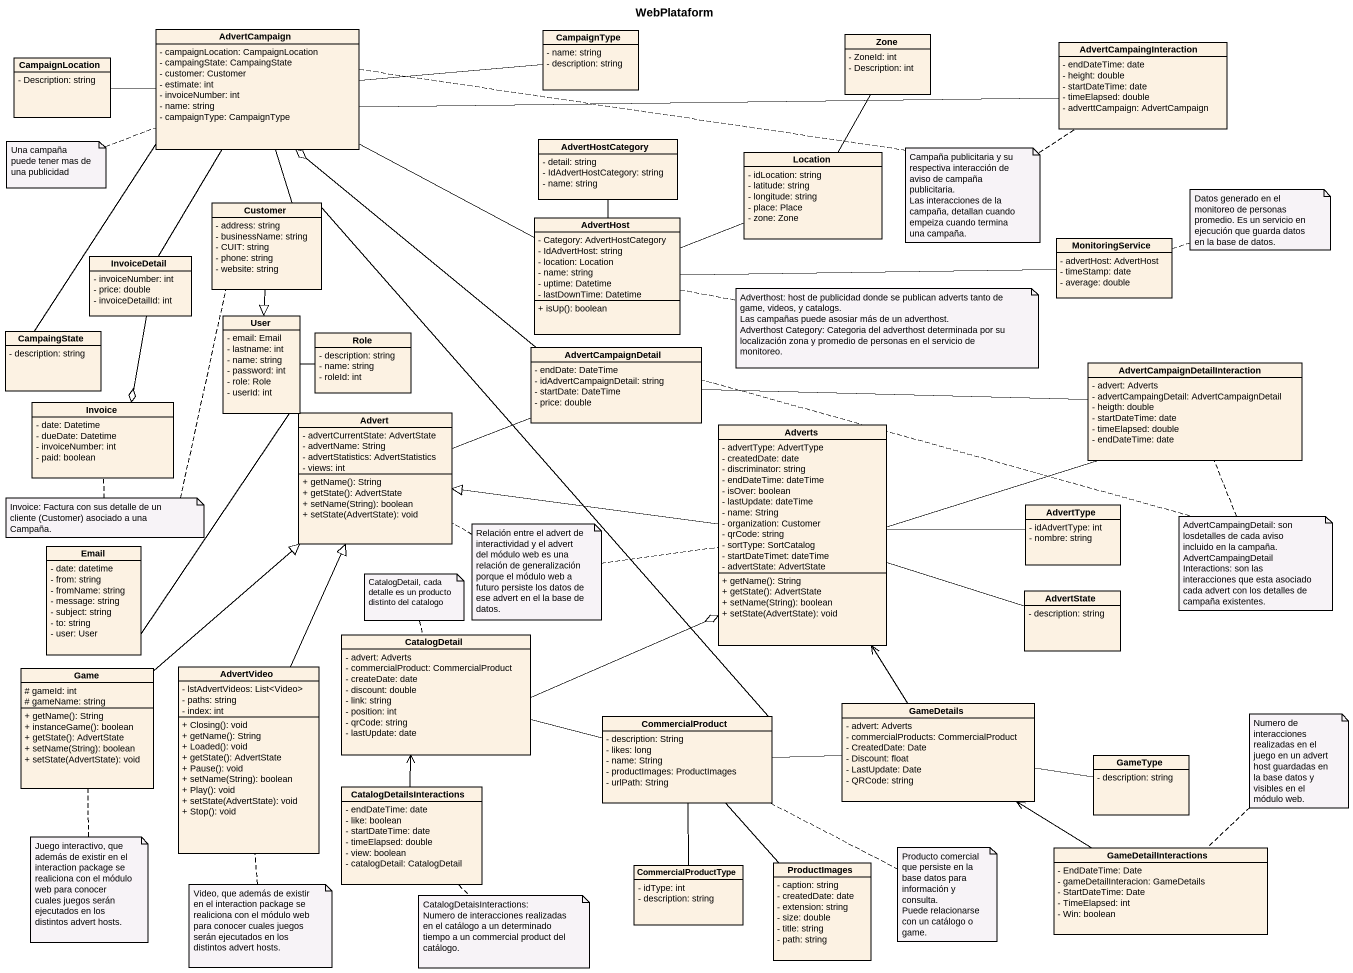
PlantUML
@startuml
title WebPlataform
hide circle
hide empty members
skinparam classAttributeIconSize 0
class AdvertCampaign {
  - campaignLocation: CampaignLocation
  - campaingState: CampaingState
  - customer: Customer
  - estimate: int
  - invoiceNumber: int
  - name: string
  - campaignType: CampaignType
}
class CampaignType {
  - name: string
  - description: string
}
class Zone {
  - ZoneId: int
  - Description: int
}
class AdvertCampaingInteraction {
  - endDateTime: date
  - height: double
  - startDateTime: date
  - timeElapsed: double
  - adverttCampaign: AdvertCampaign
}
class CampaignLocation {
  - Description: string
}
class AdvertHostCategory {
  - detail: string
  - IdAdvertHostCategory: string
  - name: string
}
class Location {
  - idLocation: string
  - latitude: string
  - longitude: string
  - place: Place
  - zone: Zone
}
class Customer {
  - address: string
  - businessName: string
  - CUIT: string
  - phone: string
  - website: string
}
class AdvertHost {
  - Category: AdvertHostCategory
  - IdAdvertHost: string
  - location: Location
  - name: string
  - uptime: Datetime
  - lastDownTime: Datetime
  + isUp(): boolean
}
class MonitoringService {
  - advertHost: AdvertHost
  - timeStamp: date
  - average: double
}
class InvoiceDetail {
  - invoiceNumber: int
  - price: double
  - invoiceDetailId: int
}
class User {
  - email: Email
  - lastname: int
  - name: string
  - password: int
  - role: Role
  - userId: int
}
class CampaingState {
  - description: string
}
class Role {
  - description: string
  - name: string
  - roleId: int
}
class AdvertCampaignDetail {
  - endDate: DateTime
  - idAdvertCampaignDetail: string
  - startDate: DateTime
  - price: double
}
class "AdvertCampaignDetailInteraction" as AdvertCampaignDetailInteract {
  - advert: Adverts
  - advertCampaingDetail: AdvertCampaignDetail
  - heigth: double
  - startDateTime: date
  - timeElapsed: double
  - endDateTime: date
}
class Invoice {
  - date: Datetime
  - dueDate: Datetime
  - invoiceNumber: int
  - paid: boolean
}
class Advert {
  - advertCurrentState: AdvertState
  - advertName: String
  - advertStatistics: AdvertStatistics
  - views: int
  + getName(): String
  + getState(): AdvertState
  + setName(String): boolean
  + setState(AdvertState): void
}
class Adverts {
  - advertType: AdvertType
  - createdDate: date
  - discriminator: string
  - endDateTime: dateTime
  - isOver: boolean
  - lastUpdate: dateTime
  - name: String
  - organization: Customer
  - qrCode: string
  - sortType: SortCatalog
  - startDateTimet: dateTime
  - advertState: AdvertState
  + getName(): String
  + getState(): AdvertState
  + setName(String): boolean
  + setState(AdvertState): void
}
class AdvertType {
  - idAdvertType: int
  - nombre: string
}
class Email {
  - date: datetime
  - from: string
  - fromName: string
  - message: string
  - subject: string
  - to: string
  - user: User
}
class AdvertState {
  - description: string
}
class CatalogDetail {
  - advert: Adverts
  - commercialProduct: CommercialProduct
  - createDate: date
  - discount: double
  - link: string
  - position: int
  - qrCode: string
  - lastUpdate: date
}
class Game {
  # gameId: int
  # gameName: string
  + getName(): String
  + instanceGame(): boolean
  + getState(): AdvertState
  + setName(String): boolean
  + setState(AdvertState): void
}
class AdvertVideo {
  - lstAdvertVideos: List<Video>
  - paths: string
  - index: int
  + Closing(): void
  + getName(): String
  + Loaded(): void
  + getState(): AdvertState
  + Pause(): void
  + setName(String): boolean
  + Play(): void
  + setState(AdvertState): void
  + Stop(): void
}
class CommercialProduct {
  - description: String
  - likes: long
  - name: String
  - productImages: ProductImages
  - urlPath: String
}
class GameDetails {
  - advert: Adverts
  - commercialProducts: CommercialProduct
  - CreatedDate: Date
  - Discount: float
  - LastUpdate: Date
  - QRCode: string
}
class GameType {
  - description: string
}
class CatalogDetailsInteractions {
  - endDateTime: date
  - like: boolean
  - startDateTime: date
  - timeElapsed: double
  - view: boolean
  - catalogDetail: CatalogDetail
}
class GameDetailInteractions {
  - EndDateTime: Date
  - gameDetailInteracion: GameDetails
  - StartDateTime: Date
  - TimeElapsed: int
  - Win: boolean
}
class CommercialProductType {
  - idType: int
  - description: string
}
class ProductImages {
  - caption: string
  - createdDate: date
  - extension: string
  - size: double
  - title: string
  - path: string
}
AdvertCampaign -right- CampaignType
AdvertCampaign -right- AdvertCampaingInteraction
AdvertCampaign -right- AdvertHost
AdvertCampaign -- InvoiceDetail
AdvertCampaign -- CampaingState
Zone -- Location
CampaignLocation -right- AdvertCampaign
AdvertHostCategory -- AdvertHost
Customer -up- AdvertCampaign
Customer --|> User
Customer -- CommercialProduct
AdvertHost -right- Location
AdvertHost -right- MonitoringService
InvoiceDetail --o Invoice
User -right- Role
AdvertCampaignDetail -up-o AdvertCampaign
AdvertCampaignDetail -left- Advert
AdvertCampaignDetailInteract -left- AdvertCampaignDetail
AdvertCampaignDetailInteract -left- Adverts
Adverts -left-|> Advert
Adverts -right- AdvertType
Adverts -right- AdvertState
Email -up- User
CatalogDetail -right-o Adverts
CatalogDetail -right- CommercialProduct
Game -up-|> Advert
AdvertVideo -up-|> Advert
CommercialProduct -right- GameDetails
CommercialProduct -- CommercialProductType
GameDetails -up-> Adverts
GameType -left- GameDetails
CatalogDetailsInteractions -up-> CatalogDetail
GameDetailInteractions -up-> GameDetails
ProductImages -up- CommercialProduct
note left of AdvertCampaign : Una campaña puede tener mas de una publicidad
note as N2
  Campaña publicitaria y su respectiva interacción de aviso de campaña publicitaria.
  Las interacciones de la campaña, detallan cuando empeiza cuando termina una campaña.
end note
N2 .. AdvertCampaign
N2 .. AdvertCampaingInteraction
note right of MonitoringService : Datos generado en el monitoreo de personas promedio. Es un servicio en ejecución que guarda datos en la base de datos.
note right of AdvertHost
  Adverthost: host de publicidad donde se publican adverts tanto de game, videos, y catalogs.
  Las campañas puede asosiar más de un adverthost.
  Adverthost Category: Categoria del adverthost determinada por su localización zona y promedio de personas en el servicio de monitoreo.
end note
note as N5
  Invoice: Factura con sus detalle de un cliente (Customer) asociado a una Campaña.
end note
N5 .. Invoice
N5 .. Customer
note as N6
  Relación entre el advert de interactividad y el advert del módulo web es una relación de generalización porque el módulo web a futuro persiste los datos de ese advert en el la base de datos.
end note
N6 .. Advert
N6 .. Adverts
note as N7
  AdvertCampaingDetail: son losdetalles de cada aviso incluido en la campaña.
  AdvertCampaingDetailInteractions: son las interacciones que esta asociado cada advert con los detalles de campaña existentes.
end note
N7 .. AdvertCampaignDetail
N7 .. AdvertCampaignDetailInteract
note top of CatalogDetail : CatalogDetail, cada detalle es un producto distinto del catalogo
note top of GameDetailInteractions : Numero de interacciones realizadas en el juego en un advert host guardadas en la base datos y visibles en el módulo web.
note bottom of Game : Juego interactivo, que además de existir en el interaction package se realiciona con el módulo web para conocer cuales juegos serán ejecutados en los distintos advert hosts.
note right of CommercialProduct
  Producto comercial que persiste en la base datos para información y consulta.
  Puede relacionarse con un catálogo o game.
end note
note bottom of AdvertVideo : Video, que además de existir en el interaction package se realiciona con el módulo web para conocer cuales juegos serán ejecutados en los distintos advert hosts.
note bottom of CatalogDetailsInteractions
  CatalogDetaisInteractions:
  Numero de interacciones realizadas en el catálogo a un determinado tiempo a un commercial product del catálogo.
end note
@enduml
